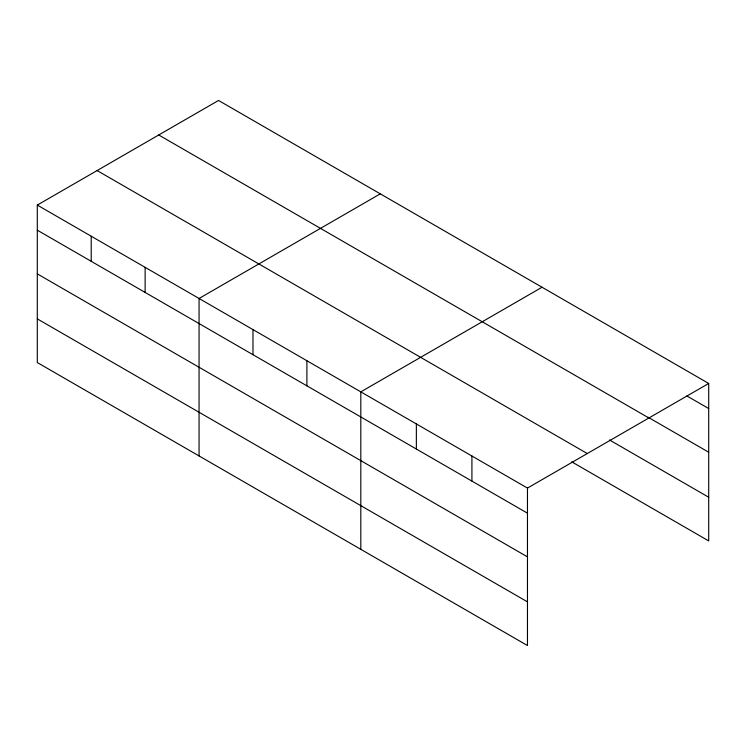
<?xml version="1.0" encoding="UTF-8"?>
<svg xmlns="http://www.w3.org/2000/svg" width="746" height="746" viewBox="0 0 746 746"><rect width="100%" height="100%" fill="white"/><g stroke="black" fill="none" stroke-linecap="round" stroke-linejoin="round"><path stroke-width="1.12" d="M37.3 205.085L527.469 488.08L527.469 645.542L37.3 362.547L37.3 205.085L218.531 100.458L708.7 383.453L708.7 540.915L571.8 461.877M380.283 193.839L199.061 298.475L199.061 455.937M542.044 287.229L360.812 391.864L360.812 549.326M527.469 488.08L708.7 383.453M686.88 395.949L708.7 408.547M648.19 417.294L708.7 452.225M158.721 134.979L648.899 417.984M609.501 439.963L708.7 497.237M97.101 170.554L587.279 453.559M37.3 230.178L527.469 513.183M37.3 273.866L527.469 556.861M37.3 318.868L527.469 601.863M471.92 456.011L471.92 481.105M416.361 423.933L416.361 449.036M306.895 360.738L306.895 385.831M252.978 329.601L252.978 354.704M145.134 267.348L145.134 292.441M91.217 236.212L91.217 261.314"/></g></svg>
